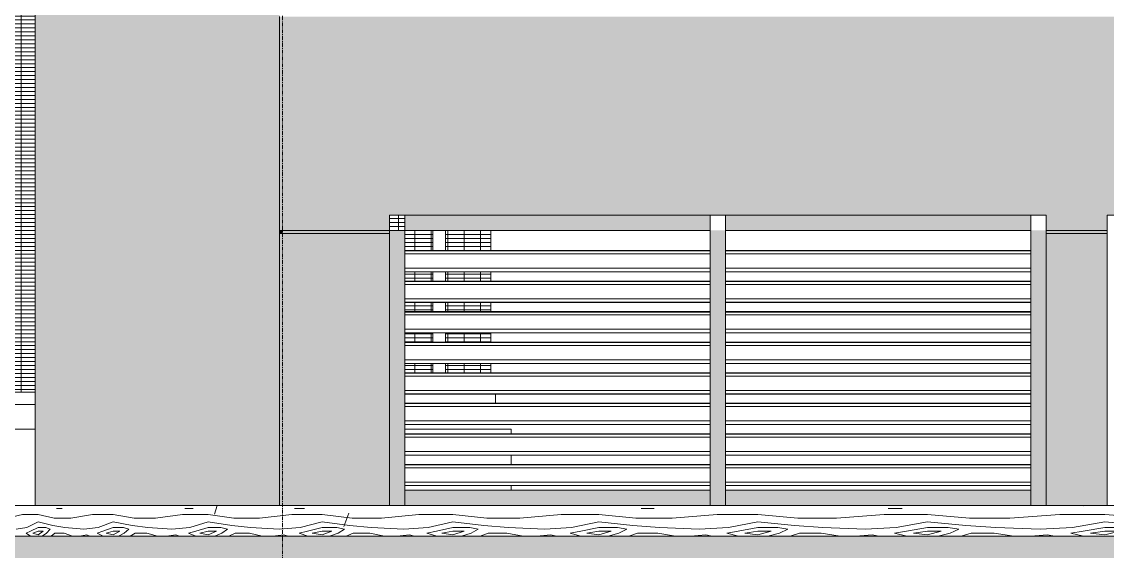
# Model space of a CAD drawing. Header units: millimetres. Extents: x 9199 to 175431, y -4466 to 35300.
# Drawn here: x 102047 to 105601, y 450 to 2183 of the extents above; entities that cross this region are included whole.
import ezdxf

# ---------------------------------------------------------------- set-up
doc = ezdxf.new("R2010")
doc.units = ezdxf.units.MM
doc.linetypes.add('Grid Line', pattern=[22.225, 12.7, -3.175, 3.175, -3.175])
for name, color, linetype, lineweight in [('A-DETL-GENF-2', 9, 'Continuous', 9), ('A-DETL-THIN', 151, 'Continuous', 9), ('A-FLOR-HRAL', 11, 'Continuous', 9), ('A-GLAZ-CWMG', 51, 'Continuous', 9), ('A-WALL', 113, 'Continuous', 9), ('A-WALL-PATT', 111, 'Continuous', 9), ('A-WALL-PATT-2', 111, 'Continuous', 5), ('I-WALL', 2, 'Continuous', 9), ('S-GRID-1', 1, 'Grid Line', 9)]:
    doc.layers.add(name, color=color, linetype=linetype, lineweight=lineweight)

# ---------------------------------------------------------------- blocks, each defined once
blk = doc.blocks.new('NBS_CLDPhysicalSecuritySystems_MtlMeshPnlFncngSym_CLDModsecSecurusS3_InfillPanel - NBS_CLDPhysicalSecuritySystems_MtlMeshPnlFncngSym_CLDModsecSecurusS2_InfillPanel-2369458-TKCS_MẶT ĐỨNG HƯỚNG TÂY')
at = {"layer": 'A-FLOR-HRAL'}
h = blk.add_hatch(dxfattribs=at)
h.set_pattern_fill('FP_23', color=256, style=0, pattern_type=2)
h.set_pattern_definition([(180, (-80725.255, 850), (2e-15, 13), []), (90, (-80725.255, 850), (53.74, -3e-15), [])])
h.paths.add_polyline_path([(-79668.1, 971), (-79159.7, 971), (-79159.7, 2850), (-79697.8, 2850), (-79697.8, 971), (-79672.3, 971)])
h.paths.add_polyline_path([(-79118.2, 971), (-79046.9, 971), (-79046.9, 2850), (-79118.2, 2850), (-79118.2, 1236.4)])
h.paths.add_polyline_path([(-77704, 1034.3), (-77555.4, 1034.3), (-77555.4, 1064.8), (-77704, 1064.8)])
h.paths.add_polyline_path([(-77745.5, 1034.3), (-77745.5, 1064.8), (-77836.9, 1064.8), (-77836.9, 1034.3)])
h.paths.add_polyline_path([(-77836.9, 1134.3), (-77745.5, 1134.3), (-77745.5, 1164.8), (-77836.9, 1164.8)])
h.paths.add_polyline_path([(-77704, 1134.3), (-77555.4, 1134.3), (-77555.4, 1164.8), (-77704, 1164.8)])
h.paths.add_polyline_path([(-77585.3, 1234.3), (-77555.4, 1234.3), (-77555.4, 1264.8), (-77704, 1264.8), (-77704, 1234.3)])
h.paths.add_polyline_path([(-77836.9, 1234.3), (-77745.5, 1234.3), (-77745.5, 1264.8), (-77836.9, 1264.8), (-77836.9, 1236.4)])
h.paths.add_polyline_path([(-77745.5, 1334.3), (-77745.5, 1364.8), (-77836.9, 1364.8), (-77836.9, 1334.3)])
h.paths.add_polyline_path([(-77704, 1334.3), (-77555.4, 1334.3), (-77555.4, 1364.8), (-77704, 1364.8)])
h.paths.add_polyline_path([(-77745.5, 1434.3), (-77745.5, 1500), (-77836.9, 1500), (-77836.9, 1434.3)])
h.paths.add_polyline_path([(-77704, 1434.3), (-77555.4, 1434.3), (-77555.4, 1500), (-77704, 1500), (-77704, 1490)])
h.paths.add_polyline_path([(-77886.9, 1500), (-77836.9, 1500), (-77836.9, 1550), (-77886.9, 1550), (-77886.9, 1510.4)])
for p, q in [((-79159.7, 2850), (-79697.8, 2850)), ((-79159.7, 971), (-79159.7, 2850)), ((-79147.7, 2850), (-79159.7, 2850)), ((-79142, 2850), (-79147.7, 2850)), ((-79119.4, 2850), (-79142, 2850)), ((-79118.2, 2850), (-79119.4, 2850)), ((-79046.9, 2850), (-79118.4, 2850)), ((-79118.2, 971), (-79118.2, 2850)), ((-77745.5, 1434.3), (-77745.5, 1500)), ((-77704, 1434.3), (-77704, 1500)), ((-77555.4, 1434.3), (-77555.4, 1500)), ((-77745.5, 1334.3), (-77745.5, 1365)), ((-77704, 1334.3), (-77704, 1365)), ((-77555.4, 1334.3), (-77555.4, 1365)), ((-77745.5, 1234.3), (-77745.5, 1265)), ((-77704, 1234.3), (-77704, 1265)), ((-77555.4, 1234.3), (-77555.4, 1265)), ((-77745.5, 1134.3), (-77745.5, 1165)), ((-77704, 1134.3), (-77704, 1165)), ((-77555.4, 1134.3), (-77555.4, 1165)), ((-77745.5, 1034.3), (-77745.5, 1065)), ((-77704, 1034.3), (-77704, 1065)), ((-77555.4, 1034.3), (-77555.4, 1065)), ((-79046.9, 971), (-79672.3, 971)), ((-79142, 971), (-79146.9, 971)), ((-79119.4, 971), (-79142, 971)), ((-79118.2, 971), (-79119.4, 971)), ((-77540.6, 965), (-77540.6, 934.3)), ((-79672.3, 930), (-79046.9, 930))]:
    blk.add_line(p, q, dxfattribs=at)
blk = doc.blocks.new('FP_195-TKCS_MẶT ĐỨNG HƯỚNG TÂY')
at = {"layer": 'A-WALL-PATT'}
for p, q in [((-79140.1, 558.5), (-79088.5, 570.7)), ((-79088.5, 570.7), (-79037.9, 570.7)), ((-79037.9, 570.7), (-78985.1, 558.5)), ((-78977.6, 590.4), (-78958.4, 590.4)), ((-78930.9, 558.5), (-78860, 570.7)), ((-78860, 570.7), (-78792.2, 570.7)), ((-78792.2, 570.7), (-78723.3, 558.5)), ((-78653.8, 558.5), (-78564.5, 570.7)), ((-78564.5, 570.7), (-78480.7, 570.7)), ((-78557, 590.4), (-78529.7, 590.4)), ((-78480.7, 570.7), (-78396.6, 558.5)), ((-78451.3, 600), (-78460.6, 571.7)), ((-78312.8, 558.5), (-78206.6, 570.7)), ((-78206.6, 570.7), (-78107.9, 570.7)), ((-78197.7, 590.4), (-78165.4, 590.4)), ((-78107.9, 570.7), (-78009.9, 558.5)), ((-78020.1, 574.4), (-78037.1, 530.8)), ((-77913.1, 558.5), (-77791.4, 570.7)), ((-77791.4, 570.7), (-77679.3, 570.7)), ((-77679.3, 570.7), (-77568.9, 558.5)), ((-77460.4, 558.5), (-77325.1, 570.7)), ((-77325.1, 570.7), (-77201.4, 570.7)), ((-77201.4, 570.7), (-77080.1, 558.5)), ((-77063.3, 590.4), (-77020.9, 590.4)), ((-76961.6, 558.5), (-76814.7, 570.7)), ((-76814.7, 570.7), (-76681, 570.7)), ((-76681, 570.7), (-76550.7, 558.5)), ((-76424, 558.5), (-76267.6, 570.7)), ((-76267.6, 570.7), (-76126, 570.7)), ((-76254.7, 590.4), (-76208.1, 590.4)), ((-76126, 570.7), (-75988.6, 558.5)), ((-75855.5, 558.5), (-75691.9, 570.7)), ((-75691.9, 570.7), (-75544.6, 570.7)), ((-75615.1, 598.4), (-75616, 600)), ((-75544.6, 570.7), (-75402, 558.5)), ((-79074.8, 528), (-79037.9, 546.3)), ((-78989.7, 534.1), (-79037.9, 546.3)), ((-78989.7, 534.1), (-78950.2, 528)), ((-78985.1, 558.5), (-78930.9, 558.5)), ((-78841.4, 528), (-78792.2, 546.3)), ((-78729.2, 534.1), (-78792.2, 546.3)), ((-78729.2, 534.1), (-78678.3, 528)), ((-78723.3, 558.5), (-78653.8, 558.5)), ((-78541.4, 528), (-78480.7, 546.3)), ((-78403.8, 534.1), (-78480.7, 546.3)), ((-78403.8, 534.1), (-78342.3, 528)), ((-78396.6, 558.5), (-78312.8, 558.5)), ((-78179.3, 528), (-78107.9, 546.3)), ((-78018.2, 534.1), (-78107.9, 546.3)), ((-78018.2, 534.1), (-77947.1, 528)), ((-78009.9, 558.5), (-77913.1, 558.5)), ((-77760.3, 528), (-77679.3, 546.3)), ((-77578.2, 534.1), (-77679.3, 546.3)), ((-77578.2, 534.1), (-77498.4, 528)), ((-77568.9, 558.5), (-77460.4, 558.5)), ((-77290.7, 528), (-77201.3, 546.3)), ((-77090.3, 534.1), (-77201.4, 546.3)), ((-77090.3, 534.1), (-77003, 528)), ((-77080.1, 558.5), (-76961.6, 558.5)), ((-76777.5, 528), (-76681, 546.3)), ((-76561.6, 534.1), (-76681, 546.3)), ((-76561.6, 534.1), (-76468.2, 528)), ((-76550.7, 558.5), (-76424, 558.5)), ((-76228.1, 528), (-76126, 546.3)), ((-76000.1, 534.1), (-76126, 546.3)), ((-76000.1, 534.1), (-75901.9, 528)), ((-75988.6, 558.5), (-75855.5, 558.5)), ((-75650.8, 528), (-75544.6, 546.3)), ((-75413.9, 534.1), (-75544.6, 546.3)), ((-79109.4, 521.9), (-79074.8, 528)), ((-79076.8, 509.7), (-79062.7, 515.8)), ((-79076.8, 509.7), (-79062.3, 500)), ((-79062.7, 515.8), (-79037.9, 528)), ((-79054.6, 509.7), (-79037.9, 515.8)), ((-79054.6, 509.7), (-79037.9, 503.6)), ((-79037.9, 528), (-79012, 528)), ((-79037.9, 515.8), (-79020.7, 515.8)), ((-79020.7, 515.8), (-79037.9, 503.6)), ((-79009.8, 509.7), (-79024.7, 500)), ((-79012, 528), (-78998.7, 521.9)), ((-78998.7, 521.9), (-79009.8, 509.7)), ((-78995.4, 500), (-78982.9, 509.7)), ((-78982.9, 509.7), (-78952.5, 509.7)), ((-78952.5, 509.7), (-78925.5, 500)), ((-78950.2, 528), (-78888.5, 521.9)), ((-78902.3, 500), (-78878.2, 503.6)), ((-78888.5, 521.9), (-78841.4, 528)), ((-78878.2, 503.6), (-78868, 500)), ((-78844.1, 509.7), (-78825.3, 515.8)), ((-78844.1, 509.7), (-78824.7, 500)), ((-78825.3, 515.8), (-78792.2, 528)), ((-78814.4, 509.7), (-78792.2, 515.8)), ((-78814.4, 509.7), (-78792.2, 503.6)), ((-78792.2, 528), (-78758.2, 528)), ((-78792.2, 515.8), (-78769.7, 515.8)), ((-78769.7, 515.8), (-78792.2, 503.6)), ((-78755.4, 509.7), (-78775, 500)), ((-78758.2, 528), (-78740.9, 521.9)), ((-78740.9, 521.9), (-78755.4, 509.7)), ((-78736.6, 500), (-78720.4, 509.7)), ((-78720.4, 509.7), (-78681.4, 509.7)), ((-78681.4, 509.7), (-78646.9, 500)), ((-78678.3, 528), (-78600.2, 521.9)), ((-78617.6, 500), (-78587.3, 503.6)), ((-78600.2, 521.9), (-78541.4, 528)), ((-78587.3, 503.6), (-78574.6, 500)), ((-78544.8, 509.7), (-78521.4, 515.8)), ((-78544.8, 509.7), (-78520.8, 500)), ((-78521.4, 515.8), (-78480.7, 528)), ((-78507.9, 509.7), (-78480.7, 515.8)), ((-78507.9, 509.7), (-78480.7, 503.6)), ((-78480.7, 528), (-78439.1, 528)), ((-78480.7, 515.8), (-78453.1, 515.8)), ((-78453.1, 515.8), (-78480.7, 503.6)), ((-78435.6, 509.7), (-78459.6, 500)), ((-78439.1, 528), (-78418, 521.9)), ((-78418, 521.9), (-78435.6, 509.7)), ((-78412.8, 500), (-78393, 509.7)), ((-78393, 509.7), (-78346, 509.7)), ((-78346, 509.7), (-78304.6, 500)), ((-78342.3, 528), (-78248.8, 521.9)), ((-78269.7, 500), (-78233.5, 503.6)), ((-78248.8, 521.9), (-78179.3, 528)), ((-78233.5, 503.6), (-78218.6, 500)), ((-78183.2, 509.7), (-78155.7, 515.8)), ((-78183.2, 509.7), (-78154.9, 500)), ((-78155.7, 515.8), (-78107.9, 528)), ((-78139.9, 509.7), (-78107.9, 515.8)), ((-78139.9, 509.7), (-78107.9, 503.6)), ((-78107.9, 528), (-78059.3, 528)), ((-78107.9, 515.8), (-78075.6, 515.8)), ((-78075.6, 515.8), (-78107.9, 503.6)), ((-78055.2, 509.7), (-78083.2, 500)), ((-78059.3, 528), (-78034.7, 521.9)), ((-78034.7, 521.9), (-78055.2, 509.7)), ((-78028.8, 500), (-78005.8, 509.7)), ((-78005.8, 509.7), (-77951.3, 509.7)), ((-77951.3, 509.7), (-77903.7, 500)), ((-77947.1, 528), (-77839.7, 521.9)), ((-77863.6, 500), (-77822.2, 503.6)), ((-77839.7, 521.9), (-77760.3, 528)), ((-77822.2, 503.6), (-77805.1, 500)), ((-77764.8, 509.7), (-77733.5, 515.8)), ((-77764.8, 509.7), (-77732.7, 500)), ((-77733.5, 515.8), (-77679.3, 528)), ((-77715.5, 509.7), (-77679.3, 515.8)), ((-77715.5, 509.7), (-77679.3, 503.6)), ((-77679.3, 528), (-77624.5, 528)), ((-77679.3, 515.8), (-77642.8, 515.8)), ((-77642.8, 515.8), (-77679.3, 503.6)), ((-77619.9, 509.7), (-77651.5, 500)), ((-77624.5, 528), (-77596.7, 521.9)), ((-77596.8, 521.9), (-77619.9, 509.7)), ((-77590.1, 500), (-77564.2, 509.7)), ((-77564.2, 509.7), (-77503.2, 509.7)), ((-77503.2, 509.7), (-77450, 500)), ((-77498.4, 528), (-77378.7, 521.9)), ((-77405.3, 500), (-77359.3, 503.6)), ((-77378.7, 521.9), (-77290.7, 528)), ((-77359.3, 503.6), (-77340.3, 500)), ((-77295.7, 509.7), (-77261.1, 515.8)), ((-77295.7, 509.7), (-77260.2, 500)), ((-77261.1, 515.8), (-77201.4, 528)), ((-77241.3, 509.7), (-77201.4, 515.8)), ((-77241.3, 509.7), (-77201.4, 503.6)), ((-77201.4, 528), (-77141, 528)), ((-77201.4, 515.8), (-77161.2, 515.8)), ((-77161.2, 515.8), (-77201.4, 503.6)), ((-77136, 509.7), (-77170.7, 500)), ((-77141, 528), (-77110.6, 521.9)), ((-77110.6, 521.9), (-77136, 509.7)), ((-77103.3, 500), (-77075, 509.7)), ((-77075, 509.7), (-77008.2, 509.7)), ((-77008.2, 509.7), (-76950.3, 500)), ((-77003, 528), (-76872.7, 521.9)), ((-76901.7, 500), (-76851.7, 503.6)), ((-76872.7, 521.9), (-76777.5, 528)), ((-76851.7, 503.6), (-76831.2, 500)), ((-76782.8, 509.7), (-76745.5, 515.8)), ((-76782.8, 509.7), (-76744.4, 500)), ((-76745.4, 515.8), (-76681, 528)), ((-76724, 509.7), (-76681, 515.8)), ((-76724, 509.7), (-76681, 503.6)), ((-76681, 528), (-76616.1, 528)), ((-76681, 515.8), (-76637.8, 515.8)), ((-76637.8, 515.8), (-76681, 503.6)), ((-76610.7, 509.7), (-76648.1, 500)), ((-76616.1, 528), (-76583.4, 521.9)), ((-76583.4, 521.9), (-76610.7, 509.7)), ((-76575.7, 500), (-76545.2, 509.7)), ((-76545.2, 509.7), (-76473.8, 509.7)), ((-76473.8, 509.7), (-76411.9, 500)), ((-76468.2, 528), (-76329.3, 521.9)), ((-76360.1, 500), (-76306.9, 503.6)), ((-76329.3, 521.9), (-76228.1, 528)), ((-76306.9, 503.6), (-76285.1, 500)), ((-76233.8, 509.7), (-76194.2, 515.8)), ((-76233.8, 509.7), (-76193.1, 500)), ((-76194.2, 515.8), (-76126, 528)), ((-76171.5, 509.7), (-76126, 515.8)), ((-76171.5, 509.7), (-76126, 503.6)), ((-76126, 528), (-76057.5, 528)), ((-76126, 515.8), (-76080.4, 515.8)), ((-76080.4, 515.8), (-76126, 503.6)), ((-76051.8, 509.7), (-76091.2, 500)), ((-76057.5, 528), (-76023.1, 521.9)), ((-76023.1, 521.9), (-76051.7, 509.7)), ((-76014.9, 500), (-75982.8, 509.7)), ((-75982.8, 509.7), (-75907.7, 509.7)), ((-75907.7, 509.7), (-75842.8, 500)), ((-75901.9, 528), (-75756.4, 521.9)), ((-75788.7, 500), (-75733, 503.6)), ((-75756.4, 521.9), (-75650.8, 528)), ((-75733, 503.6), (-75710.3, 500)), ((-75656.7, 509.7), (-75615.5, 515.8)), ((-75656.7, 509.7), (-75614.4, 500)), ((-75615.4, 515.8), (-75544.6, 528)), ((-75591.8, 509.7), (-75544.6, 515.8)), ((-75591.8, 509.7), (-75544.6, 503.6)), ((-75544.6, 528), (-75473.4, 528)), ((-75544.6, 515.8), (-75497.2, 515.8)), ((-75497.2, 515.8), (-75544.6, 503.6))]:
    blk.add_line(p, q, dxfattribs=at)
blk = doc.blocks.new('Rectangular Mullion - 50 x 100mm-3798389-TKCS_MẶT ĐỨNG HƯỚNG TÂY')
at = {"layer": 'A-GLAZ-CWMG'}
blk.add_hatch(color=256, dxfattribs=at).paths.add_polyline_path([(-77836.9, 1500), (-76836.9, 1500), (-76836.9, 1550), (-77836.9, 1550), (-77836.9, 1510.4)])
for p, q in [((-77836.9, 1500), (-77836.9, 1550)), ((-76836.9, 1550), (-76836.9, 1500)), ((-76836.9, 1500), (-77836.9, 1500))]:
    blk.add_line(p, q, dxfattribs=at)
blk = doc.blocks.new('Rectangular Mullion - 50 x 100mm-V168-TKCS_MẶT ĐỨNG HƯỚNG TÂY')
at = {"layer": 'A-GLAZ-CWMG'}
blk.add_hatch(color=256, dxfattribs=at).paths.add_polyline_path([(-21335.3, 600), (-21335.3, 700), (-21385.3, 700), (-21385.3, 600)])
blk.add_line((-21335.3, 700), (-21335.3, 600), dxfattribs=at)
blk = doc.blocks.new('Rectangular Mullion - 50 x 100mm-V169-TKCS_MẶT ĐỨNG HƯỚNG TÂY')
at = {"layer": 'A-GLAZ-CWMG'}
blk.add_hatch(color=256, dxfattribs=at).paths.add_polyline_path([(-21335.3, 700), (-21335.3, 800), (-21385.3, 800), (-21385.3, 700)])
blk.add_line((-21335.3, 800), (-21335.3, 700), dxfattribs=at)
blk = doc.blocks.new('Rectangular Mullion - 50 x 100mm-3798390-TKCS_MẶT ĐỨNG HƯỚNG TÂY')
at = {"layer": 'A-GLAZ-CWMG'}
blk.add_hatch(color=256, dxfattribs=at).paths.add_polyline_path([(-74336.9, 600), (-73436.9, 600), (-73436.9, 650), (-74436.9, 650), (-74436.9, 600), (-74410.8, 600)])
for p, q in [((-74436.9, 600), (-74436.9, 650)), ((-74436.9, 650), (-73436.9, 650)), ((-73436.9, 650), (-73436.9, 600))]:
    blk.add_line(p, q, dxfattribs=at)
blk = doc.blocks.new('Rectangular Mullion - MULLION LA SACH-V241-TKCS_MẶT ĐỨNG HƯỚNG TÂY')
at = {"layer": 'A-GLAZ-CWMG'}
for p, q in [((-74486.9, 734.3), (-75486.9, 734.3)), ((-74486.9, 733.3), (-75486.9, 733.3)), ((-74486.9, 733.2), (-75486.9, 733.2)), ((-74486.9, 723.5), (-75486.9, 723.5)), ((-74486.9, 676.5), (-75486.9, 676.5)), ((-74486.9, 665), (-75486.9, 665)), ((-74486.9, 664.8), (-75486.9, 664.8))]:
    blk.add_line(p, q, dxfattribs=at)
blk = doc.blocks.new('Rectangular Mullion - 50 x 100mm-V171-TKCS_MẶT ĐỨNG HƯỚNG TÂY')
at = {"layer": 'A-GLAZ-CWMG'}
blk.add_hatch(color=256, dxfattribs=at).paths.add_polyline_path([(-18511.5, 600), (-18511.5, 700), (-18561.5, 700), (-18561.5, 600)])
for p, q in [((-18561.5, 700), (-18561.5, 600)), ((-18511.5, 700), (-18511.5, 600))]:
    blk.add_line(p, q, dxfattribs=at)
blk = doc.blocks.new('Rectangular Mullion - 50 x 100mm-2333205-TKCS_MẶT ĐỨNG HƯỚNG TÂY')
at = {"layer": 'A-GLAZ-CWMG'}
blk.add_hatch(color=256, dxfattribs=at).paths.add_polyline_path([(-13113.2, 2100), (-13113.2, 2200), (-13163.2, 2200), (-13163.2, 2100)])
for p, q in [((-13163.2, 2200), (-13163.2, 2100)), ((-13113.2, 2200), (-13113.2, 2100))]:
    blk.add_line(p, q, dxfattribs=at)
blk = doc.blocks.new('Rectangular Mullion - 50 x 100mm-2333211-TKCS_MẶT ĐỨNG HƯỚNG TÂY')
at = {"layer": 'A-GLAZ-CWMG'}
blk.add_hatch(color=256, dxfattribs=at).paths.add_polyline_path([(-40586.9, 600), (-40586.9, 700), (-40636.9, 700), (-40636.9, 600)])
blk.add_line((-40636.9, 600), (-40636.9, 700), dxfattribs=at)
blk = doc.blocks.new('Rectangular Mullion - 50 x 100mm-2333212-TKCS_MẶT ĐỨNG HƯỚNG TÂY')
at = {"layer": 'A-GLAZ-CWMG'}
blk.add_hatch(color=256, dxfattribs=at).paths.add_polyline_path([(-17604.9, 700), (-17586.9, 700), (-17586.9, 800), (-17636.9, 800), (-17636.9, 700)])
blk.add_line((-17636.9, 700), (-17636.9, 800), dxfattribs=at)

msp = doc.modelspace()

# ---------------------------------------------------------------- hatches: boundary and pattern name
at = {"layer": 'A-DETL-GENF-2'}
h = msp.add_hatch(dxfattribs=at)
h.set_pattern_fill('FP_33', color=256, style=0, pattern_type=2)
h.set_pattern_definition([(0, (129582.6, 1200), (725.805, 725.805), [725.805, -725.805]), (0, (129582.6, 1472.2), (725.805, 725.805), [725.805, -725.805]), (0, (129582.6, 1744.35), (725.805, 725.805), [725.805, -725.805]), (90, (129673.3, 1835.1), (-725.805, 725.805), [725.805, -725.805]), (90, (129945.5, 1835.1), (-725.805, 725.805), [725.805, -725.805]), (90, (130217.7, 1835.1), (-725.805, 725.805), [725.805, -725.805])])
h.paths.add_polyline_path([(100378.3, -955.5), (168101.5, -955.5), (168101.5, 500), (100378.3, 500), (100378.3, -407.6)])
at = {"layer": 'A-WALL-PATT-2'}
for points in [[(102777.2, 600), (102891.2, 600), (102891.2, 3300), (102091.2, 3300), (102091.2, 600), (102643.9, 600)], [(102894, 1490), (102895.2, 1490), (102895.2, 1500), (102891.2, 1500), (102891.2, 1490)], [(102895.2, 1490), (102901.2, 1490), (102901.2, 1500), (102895.2, 1500)], [(103023.8, 1490), (103251.2, 1490), (103251.2, 1500), (102901.2, 1500), (102901.2, 1490)], [(105401.3, 1490), (105601.3, 1490), (105601.3, 1500), (105401.3, 1500)]]:
    msp.add_hatch(color=256, dxfattribs=at).paths.add_polyline_path(points)
h = msp.add_hatch(color=256, dxfattribs=at)
h.paths.add_polyline_path([(102901.2, 600), (102901.2, 1490), (102891.2, 1490), (102891.2, 600), (102899.4, 600)])
h.paths.add_polyline_path([(102901.2, 1500), (102901.2, 2200), (102891.2, 2200), (102891.2, 1500)])
h = msp.add_hatch(color=256, dxfattribs=at)
h.paths.add_polyline_path([(102901.2, 600), (103251.2, 600), (103251.2, 1490), (102901.2, 1490), (102901.2, 688.4)])
h.paths.add_polyline_path([(107785.6, 600), (107897.9, 600), (107897.9, 1490), (107751.3, 1490), (107751.3, 600)])
h.paths.add_polyline_path([(105583.9, 600), (105601.3, 600), (105601.3, 1490), (105401.3, 1490), (105401.3, 600)])
h.paths.add_polyline_path([(105401.3, 1500), (105601.3, 1500), (105601.3, 1550), (107751.3, 1550), (107751.3, 1500), (107897.9, 1500), (107897.9, 2200), (102901.2, 2200), (102901.2, 1500), (103251.2, 1500), (103251.2, 1550), (105401.3, 1550)])

# ---------------------------------------------------------------- linework, layer by layer
at = {"layer": 'A-DETL-THIN'}
msp.add_line((168101.5, 500), (100378.3, 500), dxfattribs=at)
at = {"layer": 'A-WALL'}
for p, q in [((102891.2, 1500), (102891.2, 2200)), ((103251.2, 600), (103251.2, 1550)), ((103251.2, 1550), (105401.3, 1550)), ((105401.3, 1550), (105401.3, 600)), ((105601.3, 600), (105601.3, 1550)), ((105601.3, 1550), (107751.3, 1550)), ((102891.2, 1500), (103251.2, 1500)), ((102895.2, 1500), (102895.2, 1490)), ((105401.3, 1500), (105601.3, 1500)), ((102891.2, 600), (102891.2, 1490)), ((103251.2, 1490), (102891.2, 1490)), ((105601.3, 1490), (105401.3, 1490)), ((102091.2, 850), (101573.3, 850)), ((103649.2, 850), (103301.2, 850)), ((103649.2, 834.3), (103649.2, 850)), ((103649.2, 734.3), (103649.2, 765)), ((103649.2, 650), (103649.2, 665)), ((140751.8, 600), (101791.2, 600))]:
    msp.add_line(p, q, dxfattribs=at)
at = {"layer": 'I-WALL'}
for p, q in [((102091.2, 3300), (102091.2, 600)), ((102891.2, 1490), (102891.2, 1500))]:
    msp.add_line(p, q, dxfattribs=at)
at = {"layer": 'S-GRID-1'}
for p, q in [((102901.2, 634.2), (102901.2, 30542.5)), ((102901.2, -3115.8), (102901.2, 634.2))]:
    msp.add_line(p, q, dxfattribs=at)

# ---------------------------------------------------------------- block references
at = {"layer": 'A-FLOR-HRAL'}
msp.add_blockref('NBS_CLDPhysicalSecuritySystems_MtlMeshPnlFncngSym_CLDModsecSecurusS3_InfillPanel - NBS_CLDPhysicalSecuritySystems_MtlMeshPnlFncngSym_CLDModsecSecurusS2_InfillPanel-2369458-TKCS_MẶT ĐỨNG HƯỚNG TÂY', (181138.2, 0), dxfattribs=at)
at = {"layer": 'A-GLAZ-CWMG'}
for name, p in [('Rectangular Mullion - 50 x 100mm-3798389-TKCS_MẶT ĐỨNG HƯỚNG TÂY', (181138.2, 0)), ('Rectangular Mullion - 50 x 100mm-3798389-TKCS_MẶT ĐỨNG HƯỚNG TÂY', (182188.2, 0)), ('Rectangular Mullion - 50 x 100mm-V169-TKCS_MẶT ĐỨNG HƯỚNG TÂY', (124636.5, 700)), ('Rectangular Mullion - 50 x 100mm-2333205-TKCS_MẶT ĐỨNG HƯỚNG TÂY', (117464.5, -700)), ('Rectangular Mullion - 50 x 100mm-2333212-TKCS_MẶT ĐỨNG HƯỚNG TÂY', (122988.2, 700)), ('Rectangular Mullion - MULLION LA SACH-V241-TKCS_MẶT ĐỨNG HƯỚNG TÂY', (178788.1, 700)), ('Rectangular Mullion - MULLION LA SACH-V241-TKCS_MẶT ĐỨNG HƯỚNG TÂY', (179838.1, 700)), ('Rectangular Mullion - 50 x 100mm-V169-TKCS_MẶT ĐỨNG HƯỚNG TÂY', (124636.5, 600)), ('Rectangular Mullion - 50 x 100mm-2333205-TKCS_MẶT ĐỨNG HƯỚNG TÂY', (117464.5, -800)), ('Rectangular Mullion - 50 x 100mm-2333212-TKCS_MẶT ĐỨNG HƯỚNG TÂY', (122988.2, 600)), ('Rectangular Mullion - MULLION LA SACH-V241-TKCS_MẶT ĐỨNG HƯỚNG TÂY', (178788.1, 600)), ('Rectangular Mullion - MULLION LA SACH-V241-TKCS_MẶT ĐỨNG HƯỚNG TÂY', (179838.1, 600)), ('Rectangular Mullion - 50 x 100mm-V169-TKCS_MẶT ĐỨNG HƯỚNG TÂY', (124636.5, 500)), ('Rectangular Mullion - 50 x 100mm-2333205-TKCS_MẶT ĐỨNG HƯỚNG TÂY', (117464.5, -900)), ('Rectangular Mullion - 50 x 100mm-2333212-TKCS_MẶT ĐỨNG HƯỚNG TÂY', (122988.2, 500)), ('Rectangular Mullion - MULLION LA SACH-V241-TKCS_MẶT ĐỨNG HƯỚNG TÂY', (178788.1, 500)), ('Rectangular Mullion - MULLION LA SACH-V241-TKCS_MẶT ĐỨNG HƯỚNG TÂY', (179838.1, 500)), ('Rectangular Mullion - 50 x 100mm-V169-TKCS_MẶT ĐỨNG HƯỚNG TÂY', (124636.5, 400)), ('Rectangular Mullion - 50 x 100mm-2333205-TKCS_MẶT ĐỨNG HƯỚNG TÂY', (117464.5, -1000)), ('Rectangular Mullion - 50 x 100mm-2333212-TKCS_MẶT ĐỨNG HƯỚNG TÂY', (122988.2, 400)), ('Rectangular Mullion - MULLION LA SACH-V241-TKCS_MẶT ĐỨNG HƯỚNG TÂY', (178788.1, 400)), ('Rectangular Mullion - MULLION LA SACH-V241-TKCS_MẶT ĐỨNG HƯỚNG TÂY', (179838.1, 400)), ('Rectangular Mullion - 50 x 100mm-V169-TKCS_MẶT ĐỨNG HƯỚNG TÂY', (124636.5, 300)), ('Rectangular Mullion - 50 x 100mm-2333205-TKCS_MẶT ĐỨNG HƯỚNG TÂY', (117464.5, -1100)), ('Rectangular Mullion - 50 x 100mm-2333212-TKCS_MẶT ĐỨNG HƯỚNG TÂY', (122988.2, 300)), ('Rectangular Mullion - MULLION LA SACH-V241-TKCS_MẶT ĐỨNG HƯỚNG TÂY', (178788.1, 300)), ('Rectangular Mullion - MULLION LA SACH-V241-TKCS_MẶT ĐỨNG HƯỚNG TÂY', (179838.1, 300)), ('Rectangular Mullion - 50 x 100mm-V169-TKCS_MẶT ĐỨNG HƯỚNG TÂY', (124636.5, 200)), ('Rectangular Mullion - 50 x 100mm-2333205-TKCS_MẶT ĐỨNG HƯỚNG TÂY', (117464.5, -1200)), ('Rectangular Mullion - 50 x 100mm-2333212-TKCS_MẶT ĐỨNG HƯỚNG TÂY', (122988.2, 200)), ('Rectangular Mullion - MULLION LA SACH-V241-TKCS_MẶT ĐỨNG HƯỚNG TÂY', (178788.1, 200)), ('Rectangular Mullion - MULLION LA SACH-V241-TKCS_MẶT ĐỨNG HƯỚNG TÂY', (179838.1, 200)), ('Rectangular Mullion - 50 x 100mm-V169-TKCS_MẶT ĐỨNG HƯỚNG TÂY', (124636.5, 100)), ('Rectangular Mullion - 50 x 100mm-2333205-TKCS_MẶT ĐỨNG HƯỚNG TÂY', (117464.5, -1300)), ('Rectangular Mullion - 50 x 100mm-2333212-TKCS_MẶT ĐỨNG HƯỚNG TÂY', (122988.2, 100)), ('Rectangular Mullion - MULLION LA SACH-V241-TKCS_MẶT ĐỨNG HƯỚNG TÂY', (178788.1, 100)), ('Rectangular Mullion - MULLION LA SACH-V241-TKCS_MẶT ĐỨNG HƯỚNG TÂY', (179838.1, 100)), ('Rectangular Mullion - 50 x 100mm-V169-TKCS_MẶT ĐỨNG HƯỚNG TÂY', (124636.5, 0)), ('Rectangular Mullion - 50 x 100mm-2333205-TKCS_MẶT ĐỨNG HƯỚNG TÂY', (117464.5, -1400)), ('Rectangular Mullion - 50 x 100mm-2333212-TKCS_MẶT ĐỨNG HƯỚNG TÂY', (122988.2, 0)), ('Rectangular Mullion - MULLION LA SACH-V241-TKCS_MẶT ĐỨNG HƯỚNG TÂY', (178788.1, 0)), ('Rectangular Mullion - MULLION LA SACH-V241-TKCS_MẶT ĐỨNG HƯỚNG TÂY', (179838.1, 0)), ('Rectangular Mullion - 50 x 100mm-V168-TKCS_MẶT ĐỨNG HƯỚNG TÂY', (124636.5, 0)), ('Rectangular Mullion - 50 x 100mm-V171-TKCS_MẶT ĐỨNG HƯỚNG TÂY', (122862.8, 0)), ('Rectangular Mullion - 50 x 100mm-2333211-TKCS_MẶT ĐỨNG HƯỚNG TÂY', (145988.2, 0)), ('Rectangular Mullion - 50 x 100mm-3798390-TKCS_MẶT ĐỨNG HƯỚNG TÂY', (177738.1, 0)), ('Rectangular Mullion - 50 x 100mm-3798390-TKCS_MẶT ĐỨNG HƯỚNG TÂY', (178788.2, 0))]:
    msp.add_blockref(name, p, dxfattribs=at)
at = {"layer": 'A-WALL'}
msp.add_blockref('FP_195-TKCS_MẶT ĐỨNG HƯỚNG TÂY', (181138.2, 0), dxfattribs=at)

doc.saveas('drawing.dxf')
